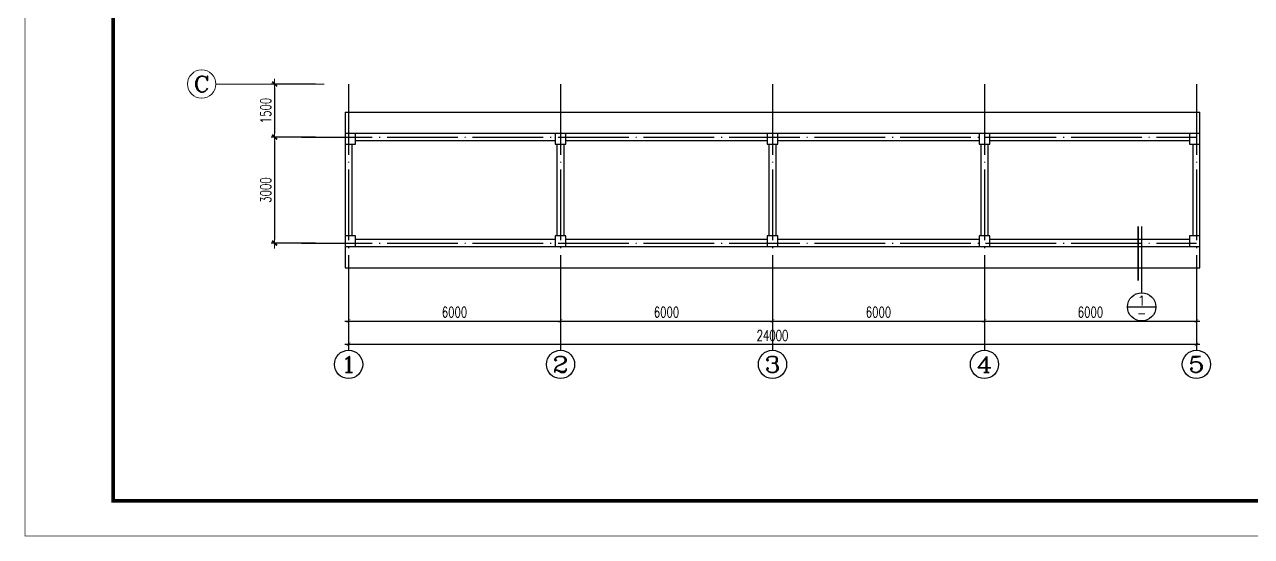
# Model space of a CAD drawing. Extents: x -21254 to 860439, y -324318 to 454338.
# Drawn here: x 716720 to 751447, y -224396 to -209912 of the extents above; entities that cross this region are included whole.
import ezdxf
from ezdxf.enums import TextEntityAlignment as Align

# ---------------------------------------------------------------- set-up
doc = ezdxf.new("R2010")
doc.units = 0
doc.header["$LTSCALE"] = 1000
doc.header["$MEASUREMENT"] = 0
doc.linetypes.add('DOTE', pattern=[2.42, 2, -0.2, 0.02, -0.2])
doc.layers.get('0').update_dxf_attribs({"linetype": 'CONTINUOUS'})
doc.layers.get('Defpoints').update_dxf_attribs({"linetype": 'CONTINUOUS', "lineweight": 5})
for name, color, linetype in [('AXIS', 3, 'CONTINUOUS'), ('AXIS_TEXT', 7, 'CONTINUOUS'), ('BEAM_CONT', 4, 'CONTINUOUS'), ('COLU', 7, 'CONTINUOUS'), ('DIMENSION', 3, 'CONTINUOUS'), ('DOTE', 1, 'DOTE')]:
    doc.layers.add(name, color=color, linetype=linetype)
doc.layers.add('DIM', color=3, linetype='CONTINUOUS', lineweight=5)
doc.layers.add('FRAME', color=3, linetype='CONTINUOUS', lineweight=5)
doc.styles.add('_TCH_AXIS', font='COMPLEX', dxfattribs={"bigfont": 'GBCBIG'})
doc.styles.add('COMPLEX', font='COMPLEX')
doc.styles.add('TSSD_Dimension', font='TXT.shx', dxfattribs={"width": 0.7, "bigfont": 'hztxt.shx'})
doc.dimstyles.new('TSSD_100_100$0', dxfattribs={"dimtxt": 300, "dimasz": 100, "dimexe": 100, "dimexo": 250, "dimgap": 100, "dimtad": 1, "dimdec": 0, "dimzin": 0, "dimdsep": 46, "dimtxsty": 'TSSD_Dimension', "dimblk1": '_tsdbk', "dimblk2": '_tsdbk', "dimsah": 1, "dimcen": 0, "dimdle": 100, "dimclrt": 7, "dimadec": 1, "dimazin": 0, "dimtfac": 1, "dimtdec": 0, "dimtix": 1, "dimtmove": 2, "dimatfit": 3, "dimldrblk": '_tsdbk', "dimfxl": 100, "dimtolj": 1, "dimtzin": 0, "dimarcsym": 0})

# ---------------------------------------------------------------- blocks, each defined once
blk = doc.blocks.new('_ARCHTICK')
at = {"color": 0, "linetype": 'ByBlock', "const_width": 0.15}
blk.add_lwpolyline([(-0.5, -0.5), (0.5, 0.5)], dxfattribs=at)
blk = doc.blocks.new('*D2085')
at = {"layer": 'Defpoints', "color": 0, "ltscale": 0.5, "transparency": 16777216}
for p in [(725890, -216795), (731890, -216795), (731890, -218300)]:
    blk.add_point(p, dxfattribs=at)
at = {"layer": 'DIM', "color": 0, "lineweight": -2, "ltscale": 0.5, "transparency": 16777216}
for p, q in [((725890, -217045), (725890, -218400)), ((731890, -217045), (731890, -218400)), ((725790, -218300), (731990, -218300))]:
    blk.add_line(p, q, dxfattribs=at)
at = {"layer": 'DIM', "color": 0, "lineweight": -2, "ltscale": 0.5, "transparency": 16777216, "xscale": 100, "yscale": 100, "zscale": 100, "rotation": 180}
blk.add_blockref('_ARCHTICK', (725890, -218300), dxfattribs=at)
at = {"layer": 'DIM', "color": 0, "lineweight": -2, "ltscale": 0.5, "transparency": 16777216, "xscale": 100, "yscale": 100, "zscale": 100}
blk.add_blockref('_ARCHTICK', (731890, -218300), dxfattribs=at)
at = {"layer": 'DIM', "color": 3, "ltscale": 0.5, "transparency": 16777216, "insert": (728890, -218050), "char_height": 300, "attachment_point": 5, "style": 'TSSD_Dimension'}
blk.add_mtext('\\A1;6000', dxfattribs=at)
blk = doc.blocks.new('*D2086')
at = {"layer": 'Defpoints', "color": 0, "ltscale": 0.5, "transparency": 16777216}
for p in [(731890, -216795), (737890, -216795), (737890, -218300)]:
    blk.add_point(p, dxfattribs=at)
at = {"layer": 'DIM', "color": 0, "lineweight": -2, "ltscale": 0.5, "transparency": 16777216}
for p, q in [((731890, -217045), (731890, -218400)), ((737890, -217045), (737890, -218400)), ((731790, -218300), (737990, -218300))]:
    blk.add_line(p, q, dxfattribs=at)
at = {"layer": 'DIM', "color": 0, "lineweight": -2, "ltscale": 0.5, "transparency": 16777216, "xscale": 100, "yscale": 100, "zscale": 100, "rotation": 180}
blk.add_blockref('_ARCHTICK', (731890, -218300), dxfattribs=at)
at = {"layer": 'DIM', "color": 0, "lineweight": -2, "ltscale": 0.5, "transparency": 16777216, "xscale": 100, "yscale": 100, "zscale": 100}
blk.add_blockref('_ARCHTICK', (737890, -218300), dxfattribs=at)
at = {"layer": 'DIM', "color": 3, "ltscale": 0.5, "transparency": 16777216, "insert": (734890, -218050), "char_height": 300, "attachment_point": 5, "style": 'TSSD_Dimension'}
blk.add_mtext('\\A1;6000', dxfattribs=at)
blk = doc.blocks.new('*D2087')
at = {"layer": 'Defpoints', "color": 0, "ltscale": 0.5, "transparency": 16777216}
for p in [(737890, -216795), (743890, -216795), (743890, -218300)]:
    blk.add_point(p, dxfattribs=at)
at = {"layer": 'DIM', "color": 0, "lineweight": -2, "ltscale": 0.5, "transparency": 16777216}
for p, q in [((737890, -217045), (737890, -218400)), ((743890, -217045), (743890, -218400)), ((737790, -218300), (743990, -218300))]:
    blk.add_line(p, q, dxfattribs=at)
at = {"layer": 'DIM', "color": 0, "lineweight": -2, "ltscale": 0.5, "transparency": 16777216, "xscale": 100, "yscale": 100, "zscale": 100, "rotation": 180}
blk.add_blockref('_ARCHTICK', (737890, -218300), dxfattribs=at)
at = {"layer": 'DIM', "color": 0, "lineweight": -2, "ltscale": 0.5, "transparency": 16777216, "xscale": 100, "yscale": 100, "zscale": 100}
blk.add_blockref('_ARCHTICK', (743890, -218300), dxfattribs=at)
at = {"layer": 'DIM', "color": 3, "ltscale": 0.5, "transparency": 16777216, "insert": (740890, -218050), "char_height": 300, "attachment_point": 5, "style": 'TSSD_Dimension'}
blk.add_mtext('\\A1;6000', dxfattribs=at)
blk = doc.blocks.new('*D2088')
at = {"layer": 'Defpoints', "color": 0, "ltscale": 0.5, "transparency": 16777216}
for p in [(743890, -216795), (749890, -216795), (749890, -218300)]:
    blk.add_point(p, dxfattribs=at)
at = {"layer": 'DIM', "color": 0, "lineweight": -2, "ltscale": 0.5, "transparency": 16777216}
for p, q in [((743890, -217045), (743890, -218400)), ((749890, -217045), (749890, -218400)), ((743790, -218300), (749990, -218300))]:
    blk.add_line(p, q, dxfattribs=at)
at = {"layer": 'DIM', "color": 0, "lineweight": -2, "ltscale": 0.5, "transparency": 16777216, "xscale": 100, "yscale": 100, "zscale": 100, "rotation": 180}
blk.add_blockref('_ARCHTICK', (743890, -218300), dxfattribs=at)
at = {"layer": 'DIM', "color": 0, "lineweight": -2, "ltscale": 0.5, "transparency": 16777216, "xscale": 100, "yscale": 100, "zscale": 100}
blk.add_blockref('_ARCHTICK', (749890, -218300), dxfattribs=at)
at = {"layer": 'DIM', "color": 3, "ltscale": 0.5, "transparency": 16777216, "insert": (746890, -218050), "char_height": 300, "attachment_point": 5, "style": 'TSSD_Dimension'}
blk.add_mtext('\\A1;6000', dxfattribs=at)
blk = doc.blocks.new('*D2089')
at = {"layer": 'Defpoints', "color": 0, "ltscale": 0.5, "transparency": 16777216}
for p in [(725890, -216795), (749890, -216795), (749890, -218960)]:
    blk.add_point(p, dxfattribs=at)
at = {"layer": 'DIM', "color": 0, "lineweight": -2, "ltscale": 0.5, "transparency": 16777216}
for p, q in [((725890, -217045), (725890, -219060)), ((749890, -217045), (749890, -219060)), ((725790, -218960), (749990, -218960))]:
    blk.add_line(p, q, dxfattribs=at)
at = {"layer": 'DIM', "color": 0, "lineweight": -2, "ltscale": 0.5, "transparency": 16777216, "xscale": 100, "yscale": 100, "zscale": 100, "rotation": 180}
blk.add_blockref('_ARCHTICK', (725890, -218960), dxfattribs=at)
at = {"layer": 'DIM', "color": 0, "lineweight": -2, "ltscale": 0.5, "transparency": 16777216, "xscale": 100, "yscale": 100, "zscale": 100}
blk.add_blockref('_ARCHTICK', (749890, -218960), dxfattribs=at)
at = {"layer": 'DIM', "color": 3, "ltscale": 0.5, "transparency": 16777216, "insert": (737890, -218710), "char_height": 300, "attachment_point": 5, "style": 'TSSD_Dimension'}
blk.add_mtext('\\A1;24000', dxfattribs=at)
blk = doc.blocks.new('_AXISO')
blk.add_circle((0, 0), 0.5)
at = {"layer": 'AXIS_TEXT', "style": 'COMPLEX', "width": 1.041667}
blk.add_attdef('A', text='', height=0.56, dxfattribs=at).set_placement((-0.25, -0.28), (0.25, -0.28), align=Align.FIT)
blk = doc.blocks.new('_tsdbk')
blk.add_line((-1, 0), (1.5, 0))
at = {"const_width": 0.5}
blk.add_lwpolyline([(-0.7, -0.7), (0.7, 0.7)], dxfattribs=at)
blk = doc.blocks.new('*D2090')
at = {"layer": 'Defpoints', "color": 0, "transparency": 16777216}
for p in [(725202, -211595), (723798, -213095), (725202, -213095)]:
    blk.add_point(p, dxfattribs=at)
at = {"layer": 'DIM', "color": 0, "lineweight": -2, "transparency": 16777216}
for p, q in [((724952, -211595), (723698, -211595)), ((723798, -211695), (723798, -212995)), ((724952, -213095), (723698, -213095))]:
    blk.add_line(p, q, dxfattribs=at)
at = {"layer": 'DIM', "color": 0, "lineweight": -2, "transparency": 16777216, "xscale": 100, "yscale": 100, "zscale": 100}
for p, rotation in [((723798, -211595), 89.99999999999993), ((723798, -213095), 269.9999999999999)]:
    blk.add_blockref('_tsdbk', p, dxfattribs=dict(at, rotation=rotation))
at = {"layer": 'DIM', "color": 7, "transparency": 16777216, "insert": (723548, -212345), "char_height": 300, "attachment_point": 5, "rotation": 90, "style": 'TSSD_Dimension'}
blk.add_mtext('\\A1;1500', dxfattribs=at)
blk = doc.blocks.new('*D2091')
at = {"layer": 'Defpoints', "color": 0, "transparency": 16777216}
for p in [(725202, -213095), (723798, -216095), (725202, -216095)]:
    blk.add_point(p, dxfattribs=at)
at = {"layer": 'DIM', "color": 0, "lineweight": -2, "transparency": 16777216}
for p, q in [((724952, -213095), (723698, -213095)), ((723798, -213195), (723798, -215995)), ((724952, -216095), (723698, -216095))]:
    blk.add_line(p, q, dxfattribs=at)
at = {"layer": 'DIM', "color": 0, "lineweight": -2, "transparency": 16777216, "xscale": 100, "yscale": 100, "zscale": 100}
for p, rotation in [((723798, -213095), 89.99999999999993), ((723798, -216095), 269.9999999999999)]:
    blk.add_blockref('_tsdbk', p, dxfattribs=dict(at, rotation=rotation))
at = {"layer": 'DIM', "color": 7, "transparency": 16777216, "insert": (723548, -214595), "char_height": 300, "attachment_point": 5, "rotation": 90, "style": 'TSSD_Dimension'}
blk.add_mtext('\\A1;3000', dxfattribs=at)
blk = doc.blocks.new('索引号')
at = {"layer": 'DIMENSION'}
blk.add_line((0, 0), (800, 0), dxfattribs=at)
blk.add_circle((400, 0), 400, dxfattribs=at)
at = {"layer": 'DIMENSION', "style": 'COMPLEX'}
for tag, width, p, p2 in [('1', 2.333333, (264, 40), (536, 40)), ('-', 1.166667, (264, -312), (536, -312))]:
    blk.add_attdef(tag, text='', height=272, dxfattribs=dict(at, width=width)).set_placement(p, p2, align=Align.FIT)
blk = doc.blocks.new('BW-43091906', base_point=(-152259, 7688, 0))
at = {"layer": 'FRAME'}
for points, const_width in [([(-152259, 49688), (-152259, 7688), (-92859, 7688), (-92859, 49688)], 20), ([(-149759, 48688), (-149759, 8688), (-93859, 8688), (-93859, 48688)], 100)]:
    blk.add_lwpolyline(points, close=True, dxfattribs=dict(at, const_width=const_width))

msp = doc.modelspace()

# ---------------------------------------------------------------- linework, layer by layer
at = {"layer": 'AXIS'}
for p, q in [((725890.331, -216794.745), (725890.331, -219126.949)), ((731890.331, -216794.745), (731890.331, -219126.949)), ((737890.331, -216794.745), (737890.331, -219126.949)), ((743890.331, -216794.745), (743890.331, -219126.949)), ((749890.331, -216794.745), (749890.331, -219126.949))]:
    msp.add_line(p, q, dxfattribs=at)
at = {"layer": 'BEAM_CONT'}
for p, q in [((725790.337, -212395.245), (725790.33, -216794.245)), ((725790.337, -212395.245), (725790.837, -212394.745)), ((725790.837, -212394.745), (749989.844, -212394.745)), ((749990.344, -212395.245), (749989.844, -212394.745)), ((749990.344, -216794.245), (749990.344, -212395.245)), ((731740.344, -212994.745), (726040.336, -212994.745)), ((726090.336, -213194.745), (731740.344, -213194.745)), ((737740.344, -212994.745), (732040.344, -212994.745)), ((732040.344, -213194.745), (737740.344, -213194.745)), ((743740.344, -212994.745), (738040.344, -212994.745)), ((738040.344, -213194.745), (743740.344, -213194.745)), ((749740.344, -212994.745), (744040.344, -212994.745)), ((744040.344, -213194.745), (749690.336, -213194.745)), ((725990.331, -215894.745), (725990.336, -213294.746)), ((731790.344, -213294.745), (731790.344, -215894.745)), ((731990.344, -215894.745), (731990.344, -213294.745)), ((737790.344, -213294.745), (737790.344, -215894.745)), ((737990.344, -215894.745), (737990.344, -213294.745)), ((743790.344, -213294.745), (743790.344, -215894.745)), ((743990.344, -215894.745), (743990.344, -213294.745)), ((749790.344, -213294.745), (749790.344, -215894.745)), ((731740.344, -215994.745), (726090.336, -215994.745)), ((737740.336, -215994.745), (732040.344, -215994.745)), ((743740.344, -215994.745), (738040.336, -215994.745)), ((749690.336, -215994.745), (744040.344, -215994.745)), ((726040.331, -216194.745), (731740.344, -216194.745)), ((732040.344, -216194.745), (737740.344, -216194.745)), ((738040.344, -216194.745), (743740.344, -216194.745)), ((744040.344, -216194.745), (749740.344, -216194.745)), ((725790.83, -216794.745), (725790.33, -216794.245)), ((725790.83, -216794.745), (749989.844, -216794.745)), ((749989.844, -216794.745), (749990.344, -216794.245))]:
    msp.add_line(p, q, dxfattribs=at)
at = {"layer": 'COLU'}
for points in [[(726090.336, -212994.746), (725790.336, -212994.746), (725790.336, -213294.746), (726090.336, -213294.746)], [(732040.344, -212994.745), (731740.344, -212994.745), (731740.344, -213294.745), (732040.344, -213294.745)], [(738040.344, -212994.745), (737740.344, -212994.745), (737740.344, -213294.745), (738040.344, -213294.745)], [(744040.344, -212994.745), (743740.344, -212994.745), (743740.344, -213294.745), (744040.344, -213294.745)], [(749990.336, -212994.745), (749690.336, -212994.745), (749690.336, -213294.745), (749990.336, -213294.745)], [(726090.336, -215894.745), (725790.336, -215894.745), (725790.336, -216194.745), (726090.336, -216194.745)], [(732040.344, -215894.745), (731740.344, -215894.745), (731740.344, -216194.745), (732040.344, -216194.745)], [(738040.336, -215894.745), (737740.336, -215894.745), (737740.336, -216194.745), (738040.336, -216194.745)], [(744040.344, -215894.745), (743740.344, -215894.745), (743740.344, -216194.745), (744040.344, -216194.745)], [(749990.336, -215894.745), (749690.336, -215894.745), (749690.336, -216194.745), (749990.336, -216194.745)]]:
    msp.add_lwpolyline(points, close=True, dxfattribs=at)
at = {"layer": 'DIM', "ltscale": 0.5}
msp.add_line((725201.674, -211594.745), (722133.819, -211594.745), dxfattribs=at)
at = {"layer": 'DIMENSION'}
msp.add_line((748339.447, -215621.85), (748339.447, -217499.689), dxfattribs=at)
at = {"layer": 'DIMENSION', "const_width": 50}
msp.add_lwpolyline([(748239.447, -215621.85), (748239.447, -217155.117)], dxfattribs=at)
at = {"layer": 'DOTE', "linetype": 'DOTE'}
for p, q in [((725890.331, -211594.745), (725890.331, -216794.745)), ((731890.331, -211594.745), (731890.331, -216794.745)), ((737890.331, -211594.745), (737890.331, -216794.745)), ((743890.331, -211594.745), (743890.331, -216794.745)), ((749890.331, -211594.745), (749890.331, -216794.745)), ((749890.331, -211594.745), (749890.331, -216794.745)), ((724561.52, -213094.745), (749890.331, -213094.745)), ((724561.52, -216094.745), (749890.331, -216094.745))]:
    msp.add_line(p, q, dxfattribs=at)

# ---------------------------------------------------------------- block references
at = {"layer": 'AXIS'}
ref = msp.add_blockref('_AXISO', (725890.331, -219526.949), dxfattribs=dict(at, xscale=800, yscale=800, zscale=800))
ref.add_attrib('A', '1', dxfattribs={"layer": 'AXIS_TEXT', "height": 452.548, "style": '_TCH_AXIS', "width": 2.333333}).set_placement((725664.057, -219753.223), (726116.605, -219753.223), align=Align.FIT)
ref = msp.add_blockref('_AXISO', (731890.331, -219526.949), dxfattribs=dict(at, xscale=800, yscale=800, zscale=800))
ref.add_attrib('A', '2', dxfattribs={"layer": 'AXIS_TEXT', "height": 452.548, "style": '_TCH_AXIS', "width": 1.5}).set_placement((731664.057, -219753.223), (732116.605, -219753.223), align=Align.FIT)
ref = msp.add_blockref('_AXISO', (737890.331, -219526.949), dxfattribs=dict(at, xscale=800, yscale=800, zscale=800))
ref.add_attrib('A', '3', dxfattribs={"layer": 'AXIS_TEXT', "height": 452.548, "style": '_TCH_AXIS', "width": 1.5}).set_placement((737664.057, -219753.223), (738116.605, -219753.223), align=Align.FIT)
ref = msp.add_blockref('_AXISO', (743890.331, -219526.949), dxfattribs=dict(at, xscale=800, yscale=800, zscale=800))
ref.add_attrib('A', '4', dxfattribs={"layer": 'AXIS_TEXT', "height": 452.548, "style": '_TCH_AXIS', "width": 1.3125}).set_placement((743664.057, -219753.223), (744116.605, -219753.223), align=Align.FIT)
ref = msp.add_blockref('_AXISO', (749890.331, -219526.949), dxfattribs=dict(at, xscale=800, yscale=800, zscale=800))
ref.add_attrib('A', '5', dxfattribs={"layer": 'AXIS_TEXT', "height": 452.548, "style": '_TCH_AXIS', "width": 1.5}).set_placement((749664.057, -219753.223), (750116.605, -219753.223), align=Align.FIT)
at = {"layer": 'DIM', "ltscale": 0.5}
ref = msp.add_blockref('_AXISO', (721733.819, -211594.745), dxfattribs=dict(at, xscale=800, yscale=800, zscale=800))
ref.add_attrib('A', 'C', dxfattribs={"layer": 'AXIS_TEXT', "height": 452.548, "style": '_TCH_AXIS', "width": 1.4}).set_placement((721507.545, -211821.019), (721960.093, -211821.019), align=Align.FIT)
at = {"layer": 'DIMENSION'}
msp.add_blockref('BW-43091906', (716729.754, -224385.877, 0), dxfattribs=at)
msp.add_blockref('索引号', (747939.447, -217899.689), dxfattribs=at).add_auto_attribs({'-': '-', '1': '1'})

# ---------------------------------------------------------------- dimensions: what is measured, and where the dimension line sits
at = {"layer": 'DIM'}
for base, p1, p2, picture, middle in [((723797.816, -213094.745), (725201.674, -211594.745), (725201.674, -213094.745), '*D2090', (723547.816, -212344.745)), ((723797.816, -216094.745), (725201.674, -213094.745), (725201.674, -216094.745), '*D2091', (723547.816, -214594.745))]:
    dim = msp.add_linear_dim(base=base, p1=p1, p2=p2, angle=90, dimstyle='TSSD_100_100$0', dxfattribs=at)
    dim.commit()
    dim.dimension.update_dxf_attribs({"geometry": picture, "text_midpoint": middle})
at = {"layer": 'DIM', "ltscale": 0.5}
for p1, p2, distance, picture, middle in [((725890.331, -216794.745), (731890.331, -216794.745), -1504.943, '*D2085', (728890.331, -218049.688)), ((725890.331, -216794.745), (749890.331, -216794.745), -2164.841, '*D2089', (737890.331, -218709.586)), ((731890.331, -216794.745), (737890.331, -216794.745), -1504.943, '*D2086', (734890.331, -218049.688)), ((737890.331, -216794.745), (743890.331, -216794.745), -1504.943, '*D2087', (740890.331, -218049.688)), ((743890.331, -216794.745), (749890.331, -216794.745), -1504.943, '*D2088', (746890.331, -218049.688))]:
    dim = msp.add_aligned_dim(p1=p1, p2=p2, distance=distance, dimstyle='TSSD_100_100$0', override={"dimblk": 'ARCHTICK', "dimsah": 0, "dimclrt": 3, "dimadec": 0, "dimfxl": 1}, dxfattribs=at)
    dim.commit()
    dim.dimension.update_dxf_attribs({"geometry": picture, "text_midpoint": middle})

doc.saveas('drawing.dxf')
